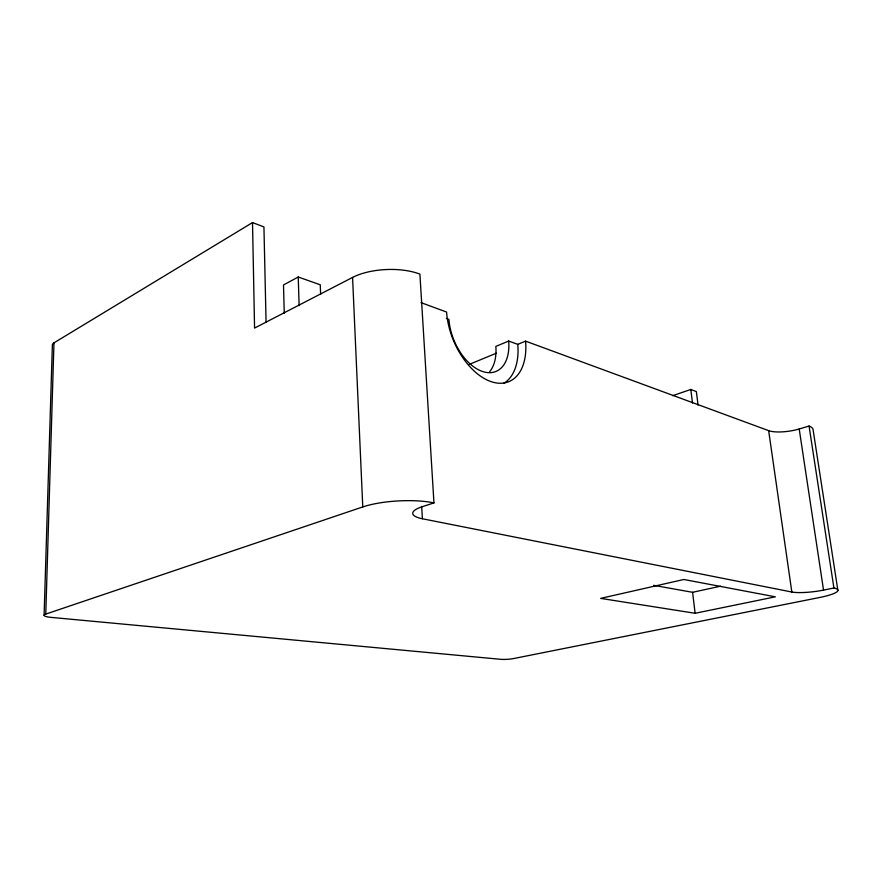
<?xml version="1.0" encoding="UTF-8"?>
<svg xmlns="http://www.w3.org/2000/svg" width="882" height="882" viewBox="0 0 882 882"><rect width="100%" height="100%" fill="white"/><g stroke="black" fill="none" stroke-linecap="round" stroke-linejoin="round"><path stroke-width="1.32" d="M44.1 615.338L52.369 345.083A12.447 4.586 3.3 0 1 53.967 342.855L252.517 222.573L263.939 226.917L266.066 322.173M489.609 371.719A43.88 26.813 67 0 0 495.838 346.417L508.671 341.047L517.778 344.355L525.573 341.136L768.652 430.648A22.899 6.604 -8.4 0 0 799.202 428.983L809.059 426.039L833.92 587.996A34.817 5.854 -6.4 0 1 819.554 597.511L513.71 658.534A9.173 1.334 -4.1 0 1 500.866 659.328L50.936 617.367A13.285 2.437 -0.5 0 1 45.765 614.092L53.967 342.855M320.618 294.434L320.265 284.809L298.237 277.003L283.497 284.963L284.258 313.22M833.92 587.996L823.534 590.113A23.825 4.09 -6.5 0 1 791.827 592.02L422.401 518.759A32.656 8.5 -3.7 0 1 422.18 506.72L433.955 502.905L419.909 274.126A46.514 19.999 -2.5 0 0 352.568 277.422L254.567 328.093L252.517 222.573M469.257 364.398L496.334 353.208M672.657 395.676L690.804 389.469L696.35 391.575L698.059 405.058M45.765 614.092L362.767 506.93A49.127 12.778 -3.1 0 1 433.955 502.905M653.562 585.328L692.591 592.296L720.484 586.21M695.115 613.277L775.355 596.827L683.826 579.485L600.642 598.382L695.115 613.277L692.591 592.296M446.369 318.424L448.927 319.361A44.276 26.68 67 0 0 481.881 371.267A44.276 26.68 67 0 0 508.671 341.047M421.034 302.636L446.59 312.041A58.896 35.203 67.1 0 0 490.304 381.344A58.896 35.203 67.1 0 0 525.573 341.136M837.9 590.565L813.171 430.361A33.494 9.47 -8.2 0 0 809.059 426.039M799.202 428.983L823.534 590.113M768.652 430.648L791.827 592.02M690.804 389.469L692.513 403.019M421.684 506.433L422.401 518.759M352.568 277.422L362.767 506.93M298.237 277.003L299.108 305.547M517.778 344.355A58.576 35.313 67 0 1 503.82 383.295"/></g></svg>
